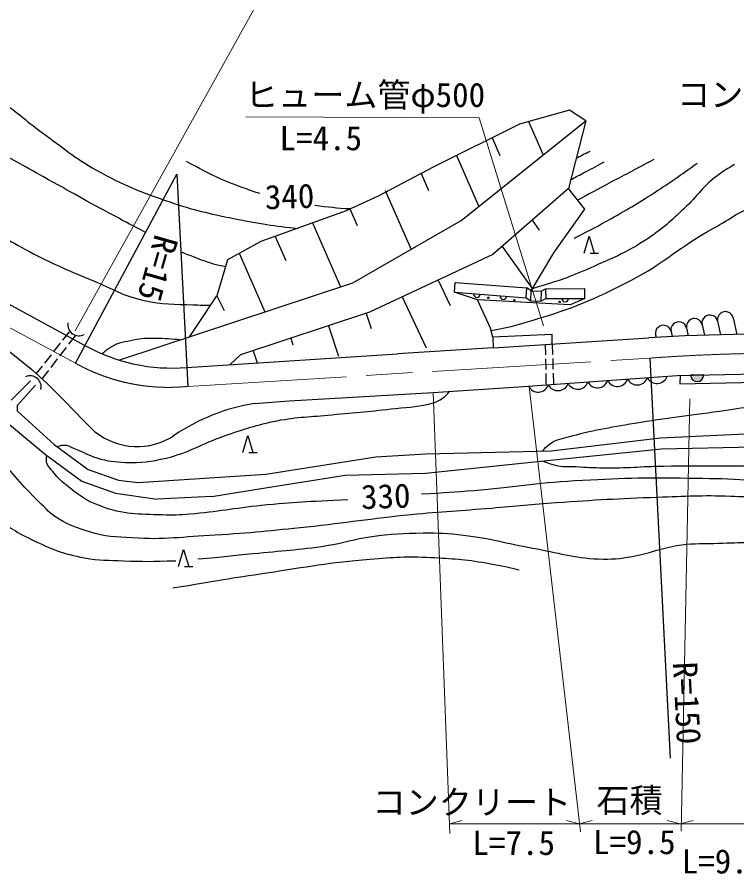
# Model space of a CAD drawing. Units: millimetres, scale not verified. Extents: x 40000 to 680000, y 20000 to 380000.
# Drawn here: x 115931 to 170292, y 254851 to 319527 of the extents above; entities that cross this region are included whole.
import ezdxf
from ezdxf.enums import TextEntityAlignment as Align

# ---------------------------------------------------------------- set-up
doc = ezdxf.new("R2010")
doc.units = ezdxf.units.MM
doc.header["$LTSCALE"] = 1000
doc.linetypes.add('CHAIN', pattern=[18.5, 12, -1.5, 3.5, -1.5])
for name, color, linetype, lineweight in [('M-BGD', 7, 'Continuous', 25), ('M-BMK', 2, 'CHAIN', 13), ('M-STR-HTXT', 7, 'Continuous', 13), ('M-TTL-BAND', 7, 'Continuous', 25)]:
    doc.layers.add(name, color=color, linetype=linetype, lineweight=lineweight)
doc.styles.add('ＭＳ ゴシック', font='')
doc.styles.get('ＭＳ ゴシック').set_extended_font_data('MS Gothic')

msp = doc.modelspace()

# ---------------------------------------------------------------- hatches: boundary and pattern name
at = {"layer": 'M-BGD'}
msp.add_hatch(color=256, dxfattribs=at).paths.add_polyline_path([(166793, 292496, 0.41421), (167304, 292008, 0.41421), (167793, 292519)])

# ---------------------------------------------------------------- linework, layer by layer
for p, q in [((96663, 308013), (121056, 294736)), ((120339, 293400), (127992, 307672)), ((127992, 307672), (128826, 291653)), ((158752, 301702), (159136, 302982)), ((159136, 302982), (159520, 301702)), ((159200, 301702), (159840, 301702)), ((167669, 296307), (167844, 295516)), ((168841, 296565), (169065, 295549)), ((170013, 296823), (170288, 295573)), ((119854, 295769), (119360, 295140)), ((156345, 295574), (151869, 295355)), ((156352, 294855), (156345, 295574)), ((165326, 295791), (165407, 295419)), ((166497, 296049), (166626, 295463)), ((120303, 295465), (119815, 294832)), ((151869, 295355), (151881, 294568)), ((151881, 294568), (163633, 295323)), ((164154, 295533), (164193, 295356)), ((115361, 294275), (117035, 292925)), ((119174, 294904), (118680, 294275)), ((119632, 294594), (119143, 293960)), ((155808, 294820), (155826, 294021)), ((156352, 294855), (156374, 294056)), ((118494, 294039), (118000, 293410)), ((118960, 293723), (118472, 293089)), ((128752, 293082), (144657, 294104)), ((155833, 293721), (155851, 292921)), ((156382, 293756), (156404, 292956)), ((165278, 263579), (163750, 293787)), ((117814, 293175), (117375, 292616)), ((117035, 292925), (118208, 291860)), ((118289, 292851), (117806, 292225)), ((153807, 291612), (165793, 292474)), ((155858, 292621), (155876, 291821)), ((156412, 292656), (156433, 291856)), ((165793, 292474), (173080, 292638)), ((166002, 292479), (165983, 291835)), ((116947, 292073), (115469, 290616)), ((115952, 290229), (117311, 291733)), ((118208, 291860), (119518, 290550)), ((165983, 291835), (172478, 291981)), ((136473, 290554), (147349, 291202)), ((147349, 291202), (153807, 291612)), ((119518, 290550), (120965, 289049)), ((133853, 290349), (136473, 290554)), ((115964, 289793), (115952, 290229)), ((115964, 289793), (118717, 287265)), ((114897, 289150), (118068, 286501)), ((120965, 289049), (121811, 288231)), ((132974, 286656), (133358, 287936)), ((133358, 287936), (133742, 286656)), ((164523, 287756), (171482, 288084)), ((118717, 287265), (121296, 285382)), ((156255, 286774), (164523, 287756)), ((133422, 286656), (134062, 286656)), ((143032, 286323), (146799, 286569)), ((146799, 286569), (156255, 286774)), ((156217, 286072), (164610, 286933)), ((164610, 286933), (171573, 287087)), ((118068, 286501), (120823, 284489)), ((134723, 285013), (143032, 286323)), ((146769, 285090), (156217, 286072)), ((121296, 285382), (123588, 284563)), ((125062, 284399), (134723, 285013)), ((134832, 284018), (140704, 284944)), ((140704, 284944), (146769, 285090)), ((120823, 284489), (123362, 283582)), ((123588, 284563), (125062, 284399)), ((130625, 283331), (134832, 284018)), ((123362, 283582), (126501, 283137)), ((130625, 283331), (126501, 283137)), ((128123, 278060), (128507, 279340)), ((128507, 279340), (128891, 278060)), ((128571, 278060), (129211, 278060))]:
    msp.add_line(p, q, dxfattribs=at)
msp.add_lwpolyline([(166793, 292496, 0.41421), (167304, 292008, 0.41421), (167793, 292519)], format="xyb", close=True, dxfattribs=at)
for centre, radius, start, end in [((168255, 296436), 600, 12.40742, 192.40742), ((169427, 296694), 600, 12.40742, 192.40742), ((120596, 296300), 836, 169.99879, 297.63257), ((164740, 295662), 600, 12.40742, 192.40742), ((165911, 295920), 600, 12.40742, 192.40742), ((167083, 296178), 600, 12.40742, 192.40742), ((172563, 146214), 149376, 82.20396, 93.42728), ((127617, 306537), 13502, 240.92402, 274.81961), ((116916, 291610), 836, 346.62224, 114.25603), ((164258, 292677), 812, 206.73478, 341.49505), ((155281, 292031), 812, 206.73478, 341.49505), ((156777, 292139), 812, 206.73478, 341.49505), ((158273, 292246), 812, 206.73478, 341.49505), ((159769, 292354), 812, 206.73478, 341.49505), ((161266, 292461), 812, 206.73478, 341.49505), ((162762, 292569), 812, 206.73478, 341.49505), ((136121, 275805), 14721, 98.86285, 124.35251), ((124998, 292185), 5079, 231.12299, 303.67188)]:
    msp.add_arc(centre, radius, start, end, dxfattribs=at)
for points, knots in [([(98929, 318038), (100731, 318171), (101307, 318250), (102824, 318124), (103839, 318040), (104419, 318009), (105407, 317760), (107172, 317317), (108118, 316882), (109755, 316087), (111668, 315157), (112689, 314524), (114467, 313358), (115854, 312448), (116508, 311765), (117851, 310792), (119416, 309660), (120229, 308917), (121918, 307982), (123981, 306839), (125220, 306324), (127458, 305580), (129307, 304965), (130375, 304699), (132288, 304325), (134191, 303952), (135450, 303745), (137093, 303581)], [0, 0, 0, 0, 1, 1, 1, 2, 2, 2, 3, 3, 3, 4, 4, 4, 5, 5, 5, 6, 6, 6, 7, 7, 7, 8, 8, 8, 9, 9, 9, 9]), ([(125634, 303275), (124605, 303807), (124231, 304006), (123273, 304516), (121167, 305635), (120020, 306323), (117924, 307463), (116357, 308316), (115517, 308868), (113903, 309628), (112637, 310225), (111891, 310480), (110574, 310956), (109141, 311474), (108332, 311754), (106863, 312157), (104881, 312700), (103756, 312964), (101732, 313321), (99926, 313640), (99293, 313715), (97079, 313951)], [0, 0, 0, 0, 1, 1, 1, 2, 2, 2, 3, 3, 3, 4, 4, 4, 5, 5, 5, 6, 6, 6, 7, 7, 7, 7]), ([(95599, 310682), (96872, 310410), (97205, 310333), (98230, 310092), (99815, 309719), (100730, 309590), (102269, 309055), (104309, 308345), (105415, 307840), (107372, 306926), (109558, 305905), (110734, 305233), (112857, 304088), (114559, 303171), (115449, 302542), (117169, 301659), (118876, 300784), (119877, 300383), (121645, 299640), (123141, 299011), (123934, 298482), (125520, 298139), (126942, 297831), (127777, 297862), (129231, 297811), (129703, 297795), (130140, 297783), (130553, 297776)], [0, 0, 0, 0, 1, 1, 1, 2, 2, 2, 3, 3, 3, 4, 4, 4, 5, 5, 5, 6, 6, 6, 7, 7, 7, 8, 8, 8, 9, 9, 9, 9]), ([(134257, 306211), (133893, 306326), (133509, 306457), (133087, 306608), (131319, 307243), (130670, 307578), (128721, 308628)], [0, 0, 0, 0, 1, 1, 1, 2, 2, 2, 2]), ([(157732, 307244), (158021, 307401), (158325, 307565), (158650, 307736), (159283, 308070), (159500, 308176), (160260, 308609)], [0, 0, 0, 0, 1, 1, 1, 2, 2, 2, 2]), ([(157995, 302833), (159341, 303514), (159705, 303707), (160779, 304306), (162182, 305090), (162953, 305558), (164299, 306435), (165493, 307213), (165885, 307489), (167301, 308509)], [0, 0, 0, 0, 1, 1, 1, 2, 2, 2, 3, 3, 3, 3]), ([(164026, 308782), (162457, 307940), (162051, 307728), (160779, 307063), (159807, 306555), (159024, 306114), (158266, 305701)], [0, 0, 0, 0, 1, 1, 1, 2, 2, 2, 2]), ([(170116, 308393), (169545, 308081), (169370, 307949), (168916, 307629), (167745, 306805), (167346, 306037), (166296, 305064), (165290, 304133), (164732, 303590), (163594, 302826), (161872, 301670), (160749, 301278), (158855, 300434), (157442, 299804), (156604, 299557), (155125, 299106), (155021, 299074), (154919, 299043), (154820, 299014)], [0, 0, 0, 0, 1, 1, 1, 2, 2, 2, 3, 3, 3, 4, 4, 4, 5, 5, 5, 6, 6, 6, 6]), ([(151734, 295877), (152835, 296040), (153608, 296273), (154821, 296627), (157839, 297508), (159485, 298209), (162280, 299647), (164850, 300970), (165990, 302232), (168539, 303595), (169884, 304315), (170560, 305043), (172068, 305269), (172853, 305387), (173360, 305425), (174093, 305124), (174875, 304804), (175054, 304221), (175707, 303686), (176776, 302810), (177344, 302258), (178545, 301576), (179915, 300797), (180831, 300655), (182348, 300229), (184087, 299742), (185101, 299593), (186896, 299393), (189523, 299099), (191020, 299382), (193664, 299374), (198752, 299360), (201603, 299405), (206691, 299338), (209925, 299295), (211736, 299212), (214969, 299101), (218387, 298985), (220303, 298928), (223720, 298756), (229334, 298472), (231156, 298285), (238074, 297701)], [0, 0, 0, 0, 1, 1, 1, 2, 2, 2, 3, 3, 3, 4, 4, 4, 5, 5, 5, 6, 6, 6, 7, 7, 7, 8, 8, 8, 9, 9, 9, 10, 10, 10, 11, 11, 11, 12, 12, 12, 13, 13, 13, 14, 14, 14, 14]), ([(185803, 278406), (184398, 279370), (183923, 279657), (182638, 280316), (180855, 281230), (179756, 281549), (177835, 282117), (176364, 282552), (175529, 282781), (174014, 283018), (172387, 283271), (171457, 283284), (169811, 283345), (167653, 283425), (166441, 283341), (164282, 283265), (161302, 283161), (159633, 283066), (156658, 282854), (154748, 282718), (153681, 282601), (151773, 282444), (149400, 282250), (148067, 282194), (145698, 281960), (142606, 281656), (140890, 281345), (137800, 281025), (135107, 280747), (133599, 280574), (130896, 280425), (128446, 280290), (127067, 280049), (124619, 280207), (123351, 280289), (122614, 280298), (121399, 280671), (120471, 280955), (119941, 281131), (119106, 281626), (118417, 282034), (118130, 282410), (117551, 282963), (116242, 284213), (115667, 285069), (114385, 286347), (113011, 287718), (112163, 288410), (110646, 289622), (108438, 291387), (107092, 292233), (104834, 293934), (103461, 294967), (102717, 295580), (101341, 296608), (100110, 297527), (99399, 298010), (98148, 298900), (97212, 299566), (96767, 300073), (95744, 300595), (94715, 301119), (94085, 301300), (93011, 301722), (92524, 301913), (92368, 301975), (91761, 302205)], [0, 0, 0, 0, 1, 1, 1, 2, 2, 2, 3, 3, 3, 4, 4, 4, 5, 5, 5, 6, 6, 6, 7, 7, 7, 8, 8, 8, 9, 9, 9, 10, 10, 10, 11, 11, 11, 12, 12, 12, 13, 13, 13, 14, 14, 14, 15, 15, 15, 16, 16, 16, 17, 17, 17, 18, 18, 18, 19, 19, 19, 20, 20, 20, 21, 21, 21, 22, 22, 22, 22]), ([(90484, 299384), (91694, 299062), (92065, 298948), (93044, 298573), (94295, 298094), (94972, 297748), (96128, 297072), (98323, 295789), (99466, 294925), (101532, 293442), (103745, 291853), (105052, 291038), (107099, 289240), (108945, 287618), (109880, 286598), (111574, 284819), (112574, 283769), (112972, 283022), (114058, 282062), (115095, 281147), (115757, 280694), (117005, 280098), (118502, 279383), (119386, 279011), (121017, 278706), (122151, 278494), (122811, 278540), (123964, 278487), (125508, 278417), (126037, 278443), (127921, 278487)], [0, 0, 0, 0, 1, 1, 1, 2, 2, 2, 3, 3, 3, 4, 4, 4, 5, 5, 5, 6, 6, 6, 7, 7, 7, 8, 8, 8, 9, 9, 9, 10, 10, 10, 10]), ([(128222, 295160), (127630, 295213), (127103, 295267), (126361, 295267), (125720, 295266), (125350, 295277), (124724, 295139), (124065, 294994), (123643, 295001), (123068, 294648), (122769, 294465), (122639, 294375), (122356, 294102)], [0, 0, 0, 0, 1, 1, 1, 2, 2, 2, 3, 3, 3, 4, 4, 4, 4]), ([(118965, 287084), (119153, 287175), (119254, 287206), (119450, 287221), (119755, 287245), (119910, 287091), (120196, 286985), (120895, 286725), (121251, 286485), (121961, 286257), (122776, 285995), (123271, 285952), (124126, 285911), (125325, 285854), (126013, 285968), (127182, 286239), (128975, 286654), (129843, 287322), (131585, 287912), (133119, 288432), (133981, 288746), (135570, 289059), (137162, 289372), (138085, 289344), (139699, 289513), (141581, 289711), (142642, 289765), (144521, 289986), (145642, 290119), (146296, 290092), (147379, 290411), (147661, 290494), (147810, 290582), (148050, 290751), (148296, 290923), (148381, 291022), (148606, 291282)], [0, 0, 0, 0, 1, 1, 1, 2, 2, 2, 3, 3, 3, 4, 4, 4, 5, 5, 5, 6, 6, 6, 7, 7, 7, 8, 8, 8, 9, 9, 9, 10, 10, 10, 11, 11, 11, 12, 12, 12, 12]), ([(155599, 286759), (155795, 287005), (155894, 287090), (156115, 287265), (156564, 287620), (156922, 287661), (157473, 287815), (159437, 288363), (160574, 288534), (162584, 288874), (165071, 289295), (166480, 289433), (168978, 289786), (170910, 290059), (171989, 290243), (173926, 290477), (175672, 290688), (176651, 290799), (178402, 290950), (180056, 291093), (180982, 291282), (182641, 291241), (184240, 291202), (185123, 290980), (186716, 290841), (187852, 290742), (188488, 290677), (189627, 290623), (190550, 290578), (191074, 290482), (191992, 290586), (192928, 290692), (193302, 290822), (194331, 291173)], [0, 0, 0, 0, 1, 1, 1, 2, 2, 2, 3, 3, 3, 4, 4, 4, 5, 5, 5, 6, 6, 6, 7, 7, 7, 8, 8, 8, 9, 9, 9, 10, 10, 10, 11, 11, 11, 11]), ([(140909, 283091), (137780, 282936), (136928, 282904), (134387, 282655), (132271, 282447), (131103, 282169), (128984, 282000), (128176, 281935), (127720, 281921), (126909, 281945), (125080, 281999), (123990, 281975), (122270, 282600), (121119, 283018), (120542, 283460), (119596, 284237), (119223, 284544), (119009, 284722), (118722, 285111), (118481, 285437), (118207, 285581), (118158, 285984), (118138, 286156), (118132, 286248), (118170, 286426)], [0, 0, 0, 0, 1, 1, 1, 2, 2, 2, 3, 3, 3, 4, 4, 4, 5, 5, 5, 6, 6, 6, 7, 7, 7, 8, 8, 8, 8]), ([(206054, 275952), (204132, 277289), (203630, 277646), (202042, 278681), (200858, 279452), (200244, 279974), (198986, 280618), (196694, 281791), (195382, 282438), (192927, 283211), (190876, 283857), (189694, 284130), (187578, 284521), (185107, 284978), (183698, 285110), (181193, 285312), (177993, 285570), (176188, 285523), (172978, 285585), (169770, 285648), (167972, 285645), (164764, 285612), (162994, 285594), (162004, 285446), (160234, 285476), (159420, 285490), (158965, 285527), (158153, 285567), (157619, 285593), (157310, 285535), (156786, 285640), (156324, 285732), (156141, 285802), (155638, 286012)], [0, 0, 0, 0, 1, 1, 1, 2, 2, 2, 3, 3, 3, 4, 4, 4, 5, 5, 5, 6, 6, 6, 7, 7, 7, 8, 8, 8, 9, 9, 9, 10, 10, 10, 11, 11, 11, 11]), ([(146463, 283528), (148377, 283643), (148876, 283682), (150420, 283801), (153400, 284030), (155051, 284375), (158034, 284538), (161382, 284721), (163263, 284791), (166615, 284734), (169654, 284683), (171370, 284674), (174381, 284265), (177450, 283848), (179165, 283409), (182077, 282355), (183740, 281753), (184693, 281391), (186171, 280417), (187429, 279588), (187890, 279175), (189145, 277961)], [0, 0, 0, 0, 1, 1, 1, 2, 2, 2, 3, 3, 3, 4, 4, 4, 5, 5, 5, 6, 6, 6, 7, 7, 7, 7]), ([(129586, 278624), (131615, 278816), (132131, 278867), (133761, 279033), (135927, 279254), (137152, 279291), (139301, 279634), (140643, 279848), (141368, 280117), (142712, 280316), (144213, 280538), (145070, 280559), (146588, 280589), (147783, 280613), (148456, 280560), (149644, 280425), (151713, 280190), (152833, 279804), (154884, 279443), (156820, 279101), (157886, 278694), (159851, 278624), (160844, 278589), (161410, 278640), (162389, 278815), (163717, 279052), (164415, 279405), (165745, 279634), (166829, 279820), (167457, 279767), (168556, 279797), (170410, 279849), (171458, 279947), (173305, 279770), (175240, 279585), (175970, 279388), (178190, 278815)], [0, 0, 0, 0, 1, 1, 1, 2, 2, 2, 3, 3, 3, 4, 4, 4, 5, 5, 5, 6, 6, 6, 7, 7, 7, 8, 8, 8, 9, 9, 9, 10, 10, 10, 11, 11, 11, 12, 12, 12, 12]), ([(127698, 276432), (131122, 277016), (132017, 277166), (134794, 277578), (137829, 278028), (139522, 278369), (142580, 278615), (144366, 278758), (145376, 278839), (147165, 278742), (148805, 278654), (149731, 278605), (151350, 278324), (152337, 278152), (152686, 278085), (153860, 277796)], [0, 0, 0, 0, 1, 1, 1, 2, 2, 2, 3, 3, 3, 4, 4, 4, 5, 5, 5, 5])]:
    msp.add_open_spline(points, degree=3, knots=knots, dxfattribs=at)
for points in [[(159190, 309392), (158800, 309190), (158455, 309009), (158141, 308846)], [(141066, 305044), (140041, 305100), (139450, 305163), (138416, 305315)], [(131668, 300680), (130539, 300884), (129797, 301215), (128298, 301798)], [(147933, 299766), (147933, 299766), (147933, 299766), (147933, 299766)], [(135798, 295016), (135797, 295016), (135797, 295016), (135796, 295016)]]:
    msp.add_open_spline(points, degree=3, dxfattribs=at)
at = {"layer": 'M-BMK'}
for p, q in [((95751, 306581), (120339, 293400)), ((128826, 291653), (163750, 293787))]:
    msp.add_line(p, q, dxfattribs=at)
for centre, radius, start, end in [((173960, 153558), 140600, 82.33468, 94.1644), ((127351, 305976), 14399, 240.86041, 275.88272)]:
    msp.add_arc(centre, radius, start, end, dxfattribs=at)
at = {"layer": 'M-STR-HTXT'}
for p, q in [((120310, 295838), (137360, 326508)), ((150832, 311936), (133209, 311997)), ((155683, 296217), (150832, 311936)), ((148610, 257902), (147349, 291202)), ((154608, 291639), (158470, 258031)), ((166735, 290718), (166080, 258083)), ((148583, 258616), (149553, 258876)), ((158396, 258616), (157426, 258876)), ((158396, 258616), (159366, 258876)), ((166009, 258616), (165039, 258876)), ((166009, 258616), (166979, 258876)), ((148583, 258616), (158396, 258616)), ((158396, 258616), (166009, 258616)), ((166009, 258616), (172260, 258616))]:
    msp.add_line(p, q, dxfattribs=at)
at = {"layer": 'M-TTL-BAND'}
for p, q in [((157648, 312515), (153876, 311457)), ((158873, 311710), (157648, 312515)), ((153876, 311457), (147353, 308204)), ((149478, 304162), (158873, 311710)), ((154551, 311646), (155654, 309124)), ((158873, 311710), (157563, 306582)), ((151810, 310426), (152401, 309075)), ((149121, 309086), (150808, 305231)), ((147353, 308204), (143196, 306020)), ((146442, 307726), (147009, 306431)), ((157563, 306582), (151851, 301601)), ((158810, 305018), (157563, 306582)), ((143196, 306020), (140771, 304909)), ((143735, 306428), (145681, 301982)), ((140771, 304909), (134347, 302589)), ((141066, 305044), (141616, 303787)), ((156465, 301730), (158810, 305018)), ((138249, 303998), (140367, 299159)), ((141292, 299463), (149478, 304162)), ((154835, 304203), (155367, 303456)), ((135421, 302977), (136224, 301143)), ((134347, 302589), (131826, 301216)), ((152563, 302222), (154822, 299051)), ((132707, 301696), (134642, 297274)), ((151851, 301601), (142553, 297245)), ((154765, 298859), (156465, 301730)), ((131826, 301216), (131021, 298485)), ((123612, 293642), (141292, 299463)), ((147739, 299675), (148641, 297751)), ((148954, 298755), (149013, 299503)), ((149013, 299503), (154434, 299081)), ((154376, 298333), (154434, 299081)), ((154765, 298859), (154434, 299081)), ((154742, 298110), (154765, 298859)), ((154765, 298859), (155519, 298836)), ((155519, 298836), (155496, 298087)), ((155519, 298836), (155849, 299028)), ((155849, 299028), (158801, 299047)), ((155849, 299028), (155854, 298278)), ((158805, 298297), (158801, 299047)), ((129691, 296471), (131021, 298485)), ((131022, 298485), (131558, 297369)), ((145023, 298402), (146825, 294555)), ((150691, 298175), (148954, 298755)), ((148954, 298755), (154376, 298333)), ((151691, 296041), (150691, 298175)), ((157696, 297801), (150691, 298175)), ((154376, 298333), (154742, 298110)), ((155496, 298087), (155854, 298278)), ((155854, 298278), (158805, 298297)), ((158805, 298297), (157696, 297801)), ((154742, 298110), (155496, 298087)), ((142553, 297245), (132798, 294026)), ((142294, 297159), (142673, 296010)), ((128971, 295407), (129691, 296471)), ((139445, 296219), (140203, 293922)), ((151869, 295355), (151691, 296041)), ((136596, 295280), (136762, 294778)), ((133747, 294340), (134050, 293423)), ((151881, 294568), (144657, 294104)), ((132798, 294026), (132019, 293292))]:
    msp.add_line(p, q, dxfattribs=at)
for centre in [(151512, 298340), (153477, 298162), (156903, 298023)]:
    msp.add_circle(centre, 50, dxfattribs=at)
for centre, start, end in [((150668, 298621), 175.54904, 355.54904), ((152662, 298466), 175.54904, 355.54904), ((157330, 298288), 180.37276, 0.37276)]:
    msp.add_arc(centre, 250, start, end, dxfattribs=at)

# ---------------------------------------------------------------- texts
at = {"layer": 'M-BGD', "style": 'ＭＳ ゴシック'}
for s, rotation, p in [('340', 1.909, (134685, 304465)), ('R=15', 254.181, (125831, 303366)), ('330', 1.909, (141950, 281835)), ('R=150', 272.897, (164913, 270789))]:
    msp.add_text(s, height=1833, rotation=rotation, dxfattribs=at).set_placement(p, align=Align.BOTTOM_LEFT)
at = {"layer": 'M-STR-HTXT', "style": 'ＭＳ ゴシック'}
for s, p in [('ヒューム管', (133143, 312191)), ('φ500', (145643, 312191)), ('コンクリート', (165778, 312220)), ('L=4.5', (135751, 308931)), ('コンクリート', (142777, 258796)), ('石積', (159689, 258942)), ('L=7.5', (150320, 255729)), ('L=9.5', (159428, 255790)), ('L=9.2', (166127, 254331))]:
    msp.add_text(s, height=1833, dxfattribs=at).set_placement(p, align=Align.BOTTOM_LEFT)

doc.saveas('drawing.dxf')
